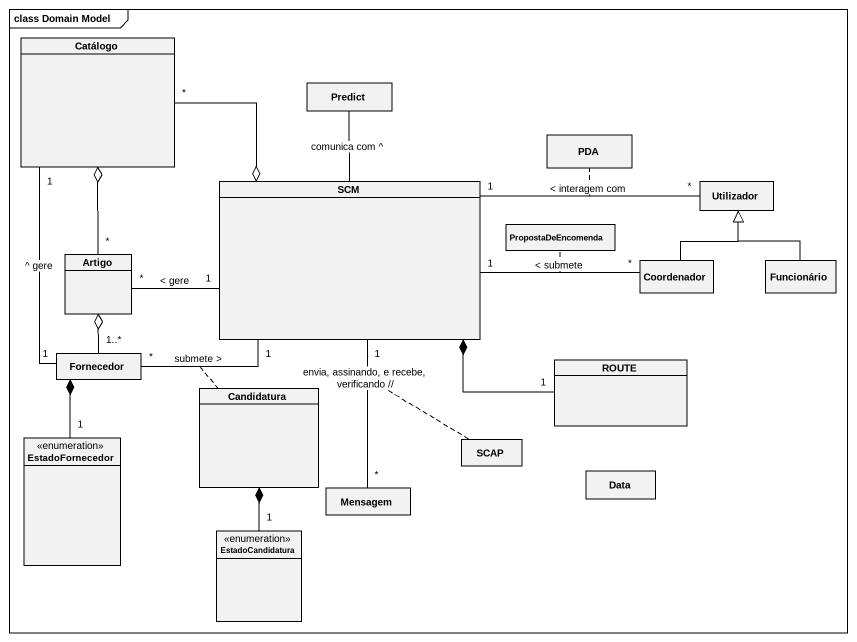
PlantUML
@startuml
mainframe class Domain Model
hide circle
hide empty members
class Catálogo
class Predict
class PDA
class SCM
class Utilizador
class Artigo
class PropostaDeEncomenda
class Coordenador
class Funcionário
class Fornecedor
class ROUTE
class Candidatura
enum EstadoFornecedor
class SCAP
class Mensagem
class Data
enum EstadoCandidatura
Catálogo "*" --o SCM
SCM -up- Predict : comunica com ^
SCM "1" -- "*" Mensagem : envia, assinando, e recebe, verificando //
(SCM, Mensagem) .. SCAP
Utilizador "*" -left- "1" SCM : < interagem com
(Utilizador, SCM) .. PDA
Artigo "*" -up-o Catálogo
Artigo "*" -right- "1" SCM : < gere
Coordenador "*" -left- "1" SCM : < submete
(Coordenador, SCM) .. PropostaDeEncomenda
Coordenador -up-|> Utilizador
Funcionário -up-|> Utilizador
Fornecedor "1" -up- "1" Catálogo : ^ gere
Fornecedor "*" -right- "1" SCM : submete >
(Fornecedor, SCM) .. Candidatura
Fornecedor "1..*" -up-o Artigo
ROUTE "1" -left-* SCM
EstadoFornecedor "1" -up-* Fornecedor
EstadoCandidatura "1" -up-* Candidatura
@enduml
